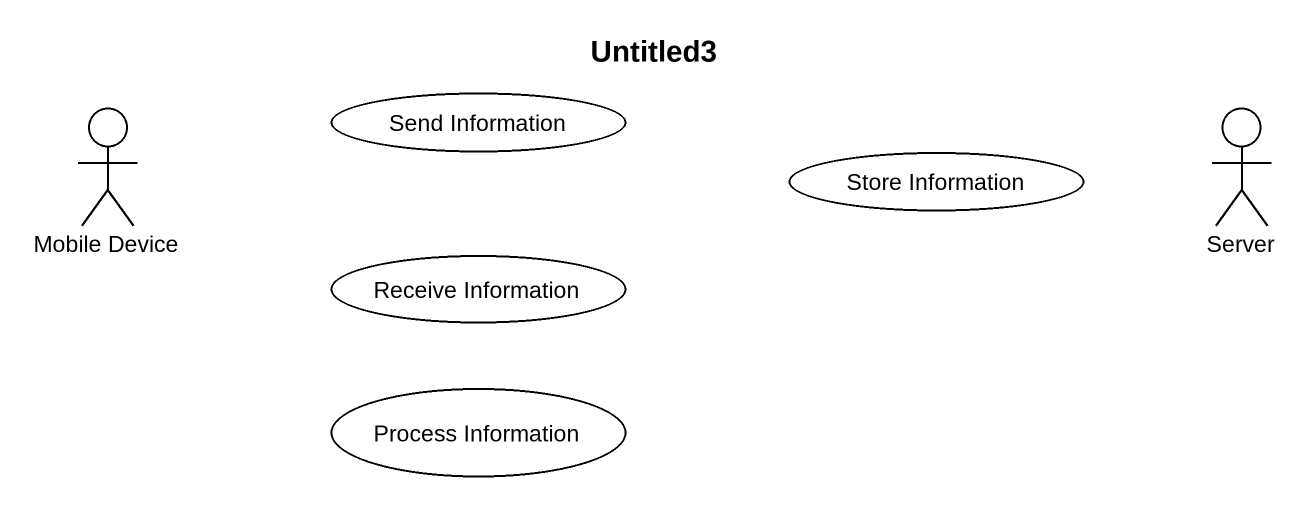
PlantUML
@startuml
title Untitled3
usecase "Send Information" as Send_Information
actor "Mobile Device" as Mobile_Device
usecase "Store Information" as Store_Information
actor Server
usecase "Receive Information" as Receive_Information
usecase "Process Information" as Process_Information
@enduml
